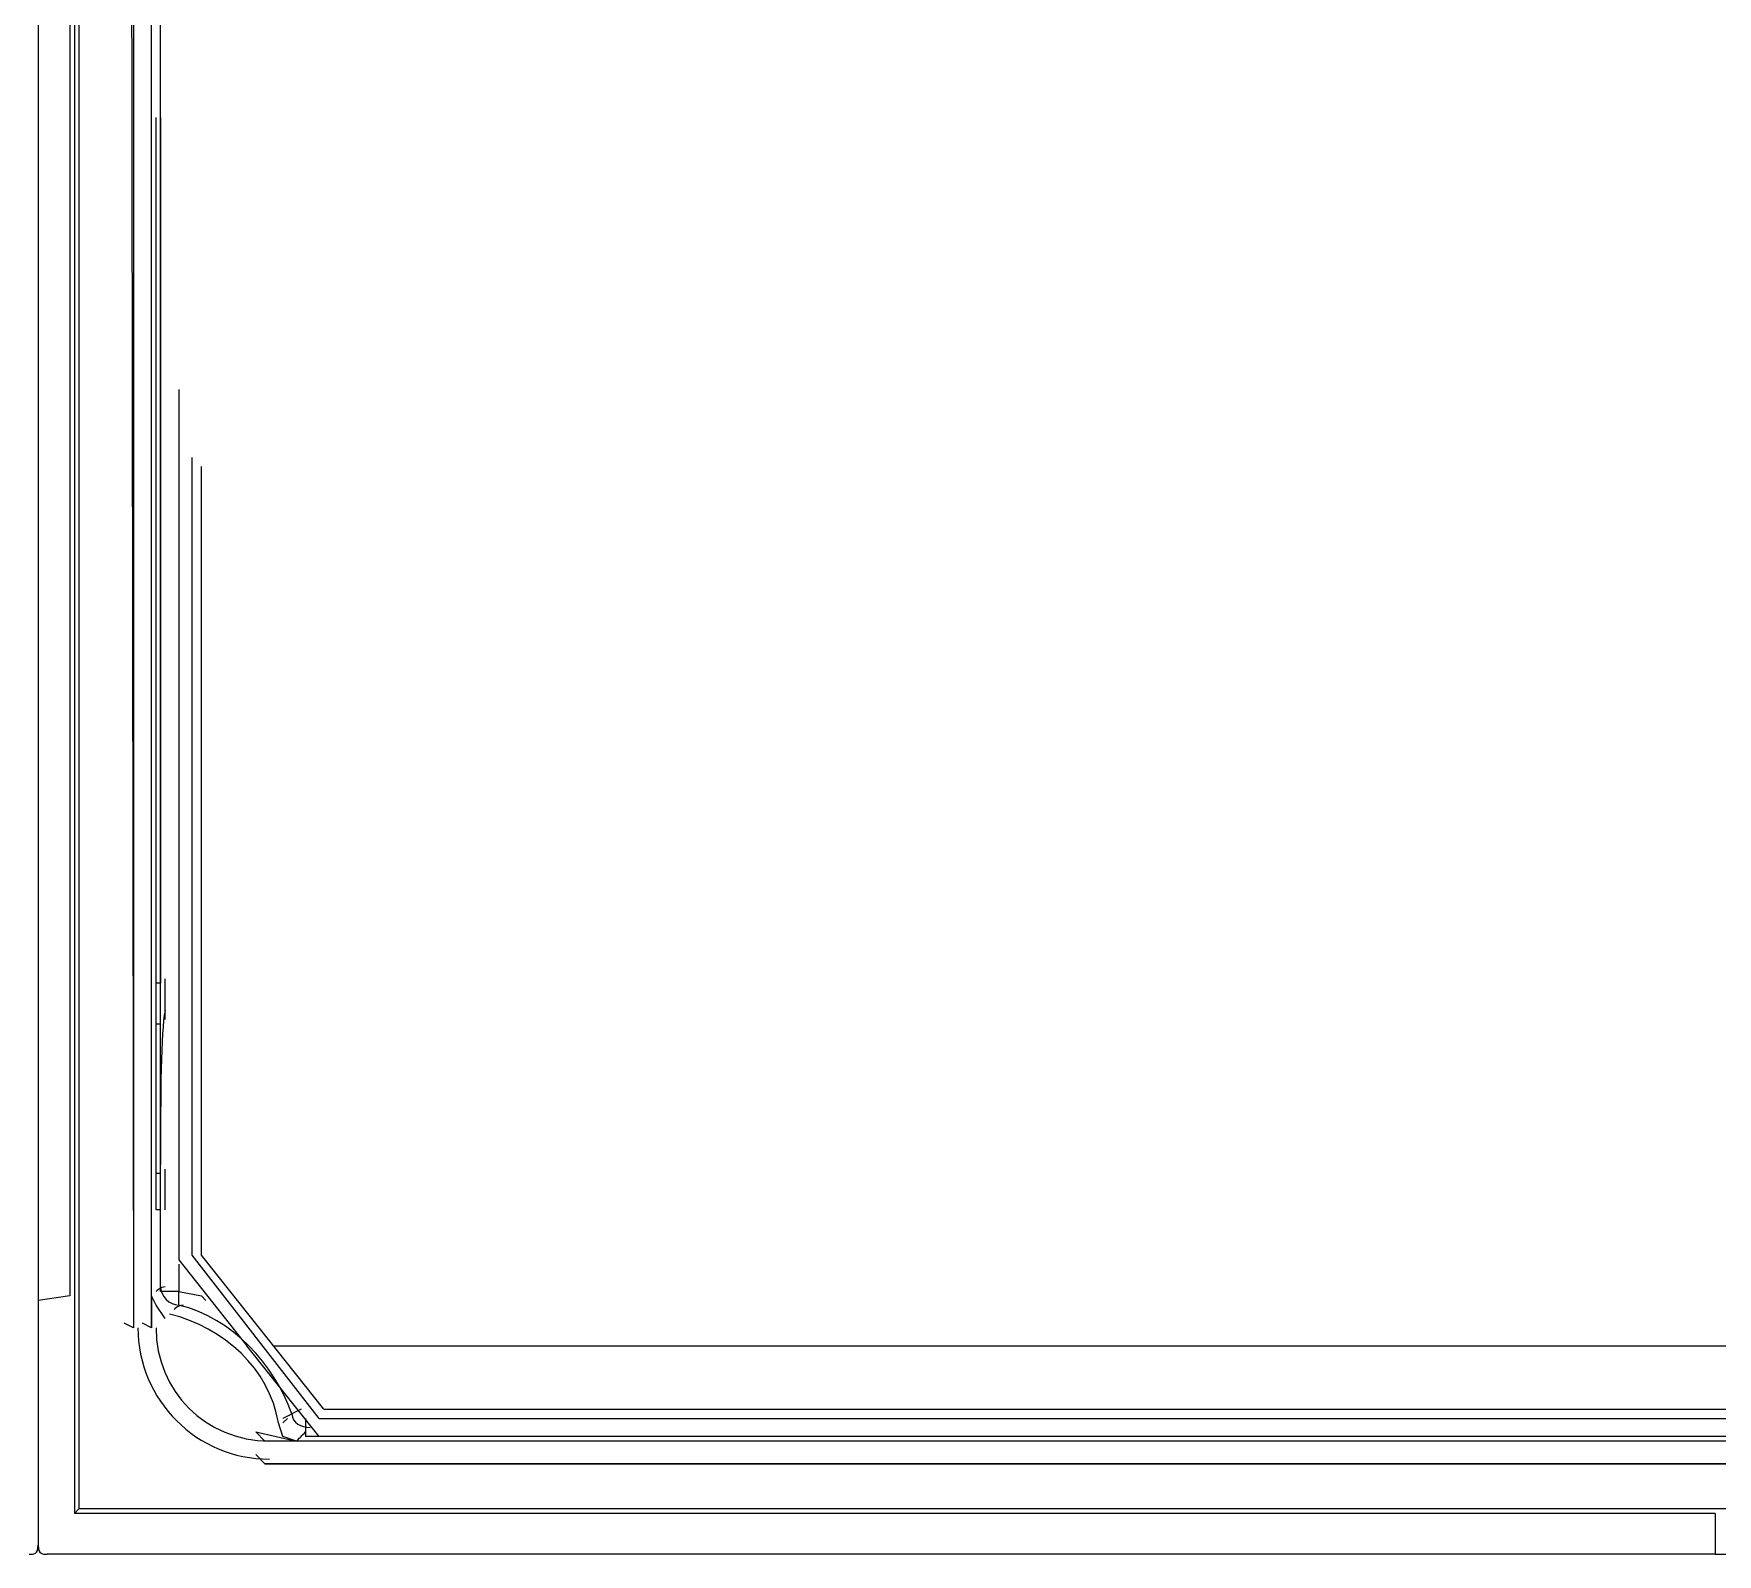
# Model space of a CAD drawing. Header units: metres. Extents: x 2999 to 3164, y 1641 to 1678.
# Drawn here: x 3005.453 to 3006.03, y 1650.142 to 1650.663 of the extents above; entities that cross this region are included whole.
import ezdxf

# ---------------------------------------------------------------- set-up
doc = ezdxf.new("R2010")
doc.units = ezdxf.units.M

msp = doc.modelspace()

# ---------------------------------------------------------------- linework, layer by layer
at = {"color": 7, "linetype": 'Continuous', "lineweight": 20, "true_color": 0x000007}
for points in [[(3005.45479, 1652.67497), (3005.45479, 1650.14374), (3005.45479, 1650.14374)], [(3005.45479, 1652.67497), (3005.45479, 1650.14374), (3005.45479, 1650.14374)], [(3005.46876, 1652.5834), (3005.46876, 1650.15771), (3005.46876, 1650.15771)], [(3005.46721, 1652.57564), (3005.46721, 1650.15616), (3005.46721, 1650.15616)], [(3005.48738, 1652.46546), (3005.48428, 1652.46856), (3005.48738, 1650.21979)], [(3005.49359, 1650.21979), (3005.49359, 1652.45925), (3005.48738, 1652.46546), (3005.48738, 1650.21979)], [(3005.45479, 1651.32167), (3005.46566, 1651.32167), (3005.46566, 1650.23065), (3005.45479, 1650.2291)], [(3005.4967, 1650.2322), (3005.4967, 1650.67606), (3005.4967, 1650.67606)], [(3005.4967, 1650.26014), (3005.49514, 1650.26014), (3005.49514, 1650.63416)], [(3005.4967, 1650.63416), (3005.4967, 1650.33774), (3005.4967, 1650.33774)], [(3005.5029, 1650.54104), (3005.5029, 1650.24307), (3005.5029, 1650.24307)], [(3005.50756, 1650.24462), (3005.50756, 1650.51776), (3005.50756, 1650.51776)], [(3005.51066, 1650.24462), (3005.51066, 1650.51466), (3005.51066, 1650.51466)], [(3005.4967, 1650.33774), (3005.49514, 1650.33774), (3005.49514, 1650.33774)], [(3005.4967, 1650.32377), (3005.49514, 1650.32377), (3005.49514, 1650.32377)], [(3005.4967, 1650.27255), (3005.49514, 1650.27255), (3005.49514, 1650.27255)], [(3005.4967, 1650.26014), (3005.49514, 1650.26014), (3005.49514, 1650.26014)], [(3005.5029, 1650.24307), (3005.52618, 1650.21358), (3005.52618, 1650.21358)], [(3005.55101, 1650.18875), (3005.50756, 1650.24462), (3005.50756, 1650.24462)], [(3005.55257, 1650.19185), (3005.51066, 1650.24462), (3005.51066, 1650.24462)], [(3005.5029, 1650.24151), (3005.5029, 1650.2322), (3005.5029, 1650.2322)], [(3005.5029, 1650.22755), (3005.5029, 1650.2322), (3005.4967, 1650.2322)], [(3005.5029, 1650.2322), (3005.51066, 1650.23065), (3005.51221, 1650.2291)], [(3005.49359, 1650.23065), (3005.49359, 1650.21979), (3005.49359, 1650.21979)], [(3005.49825, 1650.22289), (3005.49514, 1650.22755), (3005.49359, 1650.23065)], [(3005.48738, 1650.21979), (3005.48428, 1650.22134), (3005.48428, 1650.22134)], [(3005.49359, 1650.21979), (3005.49049, 1650.22134), (3005.49049, 1650.22134)], [(3005.55101, 1650.18254), (3005.52618, 1650.21358), (3005.52618, 1650.21358)], [(3005.53549, 1650.21358), (3006.0616, 1650.21358), (3006.0616, 1650.21358)], [(3006.06936, 1650.21358), (3006.06936, 1650.18254), (3005.55101, 1650.18254)], [(3005.54481, 1650.19185), (3005.5386, 1650.18875), (3005.5386, 1650.18875)], [(3005.55257, 1650.19185), (3006.0616, 1650.19185), (3006.0616, 1650.19185)], [(3005.54325, 1650.18099), (3005.5386, 1650.18254), (3005.53705, 1650.1872)], [(3005.54636, 1650.18875), (3005.54636, 1650.18254), (3005.54636, 1650.18254)], [(3005.55101, 1650.18875), (3006.06316, 1650.18875), (3006.06316, 1650.18875)], [(3005.53239, 1650.18099), (3005.52929, 1650.18409), (3005.54325, 1650.18099)], [(3006.64514, 1650.18099), (3005.53239, 1650.18099), (3005.53239, 1650.18099)], [(3005.55101, 1650.18254), (3005.54636, 1650.18254), (3005.54636, 1650.18254)], [(3005.53239, 1650.17323), (3005.52929, 1650.17633), (3005.52929, 1650.17633)], [(3005.53239, 1650.17323), (3006.64514, 1650.17323), (3006.64203, 1650.17633)], [(3006.64514, 1650.17323), (3005.53239, 1650.17323), (3005.53239, 1650.17323)], [(3006.02901, 1650.15616), (3005.46721, 1650.15616), (3005.46876, 1650.15771)], [(3006.14696, 1650.15616), (3006.70877, 1650.15616), (3006.70721, 1650.15771), (3005.46876, 1650.15771)], [(3006.02901, 1650.15616), (3006.02901, 1650.14219), (3006.04298, 1650.14219)], [(3006.02901, 1650.14219), (3005.4579, 1650.14219), (3005.4579, 1650.14219)]]:
    msp.add_lwpolyline(points, dxfattribs=at)
for points in [[(3005.49825, 1650.32532), (3005.49825, 1650.32687), (3005.49825, 1650.33308), (3005.49825, 1650.33929)], [(3005.49825, 1650.32842), (3005.4967, 1650.32066), (3005.4967, 1650.30049), (3005.4967, 1650.27566)], [(3005.49825, 1650.26014), (3005.49825, 1650.26014), (3005.49825, 1650.26635), (3005.49825, 1650.27411)], [(3005.49825, 1650.23376), (3005.4967, 1650.23376), (3005.49514, 1650.2322), (3005.49514, 1650.2322)], [(3005.4967, 1650.23376), (3005.4967, 1650.23065), (3005.4998, 1650.22755), (3005.5029, 1650.22755)], [(3005.50445, 1650.22755), (3005.5029, 1650.22755), (3005.50135, 1650.226), (3005.50135, 1650.226)], [(3005.5417, 1650.1903), (3005.53549, 1650.20737), (3005.52153, 1650.22289), (3005.5029, 1650.22755)], [(3005.48894, 1650.21979), (3005.48894, 1650.19496), (3005.50911, 1650.17478), (3005.53394, 1650.17478)], [(3005.48894, 1650.21979), (3005.48894, 1650.19496), (3005.50911, 1650.17478), (3005.53394, 1650.17478)], [(3005.49514, 1650.21979), (3005.49514, 1650.19806), (3005.51221, 1650.18099), (3005.53394, 1650.18099)], [(3005.49514, 1650.21979), (3005.49514, 1650.19806), (3005.51221, 1650.18099), (3005.53394, 1650.18099)], [(3005.53705, 1650.1872), (3005.53394, 1650.20582), (3005.51842, 1650.21979), (3005.4998, 1650.22444)], [(3005.5386, 1650.1872), (3005.5386, 1650.1872), (3005.54015, 1650.18875), (3005.54015, 1650.18875)], [(3005.5417, 1650.1903), (3005.5417, 1650.1872), (3005.54481, 1650.18564), (3005.54791, 1650.18564)], [(3005.54325, 1650.18099), (3005.54481, 1650.18254), (3005.54481, 1650.18254), (3005.54636, 1650.18409)], [(3005.45169, 1650.14219), (3005.45324, 1650.14219), (3005.45479, 1650.14219), (3005.45479, 1650.14529)], [(3005.45479, 1650.14529), (3005.45479, 1650.14219), (3005.45634, 1650.14219), (3005.4579, 1650.14219)]]:
    msp.add_open_spline(points, degree=3, dxfattribs=at)

doc.saveas('drawing.dxf')
